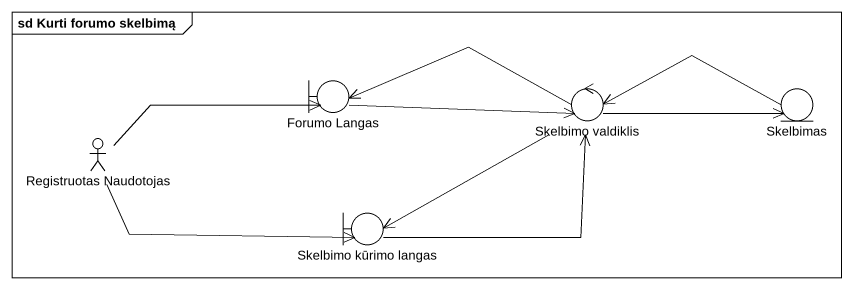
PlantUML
@startuml
mainframe sd Kurti forumo skelbimą
boundary "Forumo Langas" as Forumo_Langas
control "Skelbimo valdiklis" as Skelbimo_valdiklis
entity Skelbimas
actor "Registruotas Naudotojas" as Registruotas_Naudotojas
boundary "Skelbimo kūrimo langas" as Skelbimo_kūrimo_langas
Forumo_Langas -right-> Skelbimo_valdiklis
Skelbimo_valdiklis -left-> Forumo_Langas
Skelbimo_valdiklis -right-> Skelbimas
Skelbimo_valdiklis -left-> Skelbimo_kūrimo_langas
Skelbimas -left-> Skelbimo_valdiklis
Registruotas_Naudotojas -right-> Forumo_Langas
Registruotas_Naudotojas -right-> Skelbimo_kūrimo_langas
Skelbimo_kūrimo_langas -right-> Skelbimo_valdiklis
@enduml
